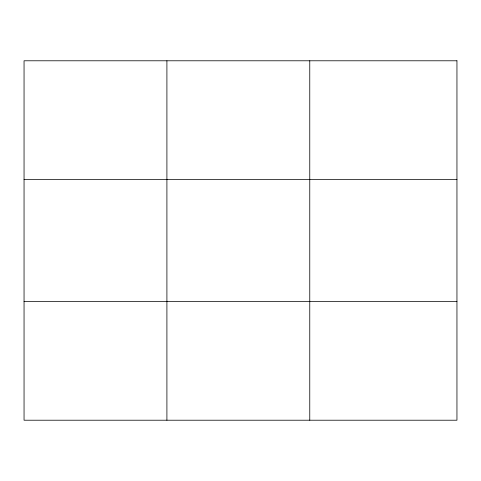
<?xml version="1.0" encoding="UTF-8"?>
<svg xmlns="http://www.w3.org/2000/svg" width="481" height="481" viewBox="0 0 481 481"><rect width="100%" height="100%" fill="white"/><g stroke="black" fill="none" stroke-linecap="round" stroke-linejoin="round"><path stroke-width="0.72" d="M166.907 420.214L166.907 60.786M309.764 420.214L309.764 60.786M24.05 179.395L456.95 179.395M24.05 301.605L456.95 301.605M456.95 60.786L456.95 420.214L24.05 420.214L24.05 60.786L456.95 60.786"/></g></svg>
